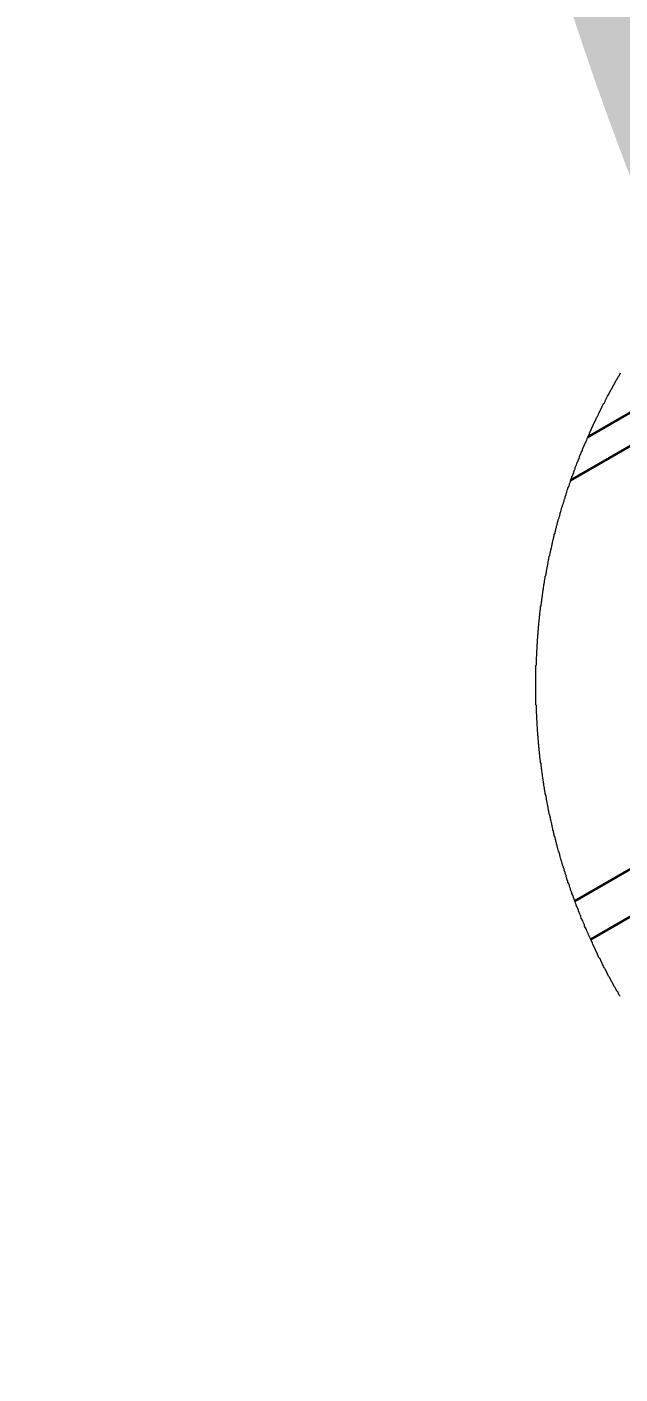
# Model space of a CAD drawing. Header units: feet. Extents: x -327 to 55127, y -2634 to 4121.
# Drawn here: x 53.74 to 62.43, y 31.11 to 50.85 of the extents above; entities that cross this region are included whole.
import ezdxf
from ezdxf.enums import TextEntityAlignment as Align

# ---------------------------------------------------------------- set-up
doc = ezdxf.new("R2018")
doc.units = ezdxf.units.FT
doc.header["$MEASUREMENT"] = 0
for name, color, linetype in [('G-ANNO-TEXT', 1, 'Continuous'), ('G-TEXT', 7, 'Continuous'), ('PDF_0', 7, 'Continuous')]:
    doc.layers.add(name, color=color, linetype=linetype)
doc.styles.get("Standard").update_dxf_attribs({"font": 'arial.ttf'})

# ---------------------------------------------------------------- blocks, each defined once
blk = doc.blocks.new('sub-title')
at = {"color": 153, "lineweight": 30, "flags": 106}
blk.add_attdef('SUB_TITLE', text='', height=0.1875, dxfattribs=at).set_placement((0, 0.1875), align=Align.MIDDLE_CENTER)

msp = doc.modelspace()

# ---------------------------------------------------------------- linework, layer by layer
at = {"layer": 'PDF_0', "lineweight": 35}
msp.add_lwpolyline([(61.957, 44.84), (66.759, 47.612)], dxfattribs=at)
at = {"layer": 'PDF_0', "color": 8, "lineweight": 35, "true_color": 0x7f7f7f}
for points in [[(61.704, 44.202), (67.017, 47.265)], [(61.768, 38.04), (70.175, 42.89)], [(62, 37.477), (66.39, 40.012)]]:
    msp.add_lwpolyline(points, dxfattribs=at)
at = {"layer": 'PDF_0', "lineweight": 18}
msp.add_lwpolyline([(62.432, 36.644), (62.426, 36.654), (62.416, 36.665), (62.405, 36.686), (62.4, 36.702), (62.395, 36.712), (62.384, 36.723), (62.358, 36.775), (62.347, 36.786), (62.321, 36.839), (62.316, 36.855), (62.305, 36.865), (62.274, 36.928), (62.263, 36.939), (62.247, 36.971), (62.242, 36.986), (62.216, 37.039), (62.205, 37.05), (62.195, 37.071), (62.189, 37.086), (62.147, 37.171), (62.142, 37.187), (62.137, 37.197), (62.126, 37.208), (62.105, 37.25), (62.1, 37.266), (62.068, 37.329), (62.063, 37.345), (62.031, 37.408), (62.026, 37.424), (62, 37.477), (62, 37.482), (61.994, 37.498), (61.968, 37.55), (61.963, 37.566), (61.942, 37.608), (61.936, 37.624), (61.91, 37.677), (61.91, 37.693), (61.889, 37.735), (61.884, 37.751), (61.862, 37.793), (61.857, 37.809), (61.857, 37.819), (61.841, 37.851), (61.836, 37.867), (61.82, 37.898), (61.82, 37.909), (61.815, 37.925), (61.794, 37.967), (61.789, 37.983), (61.789, 37.993), (61.778, 38.014), (61.773, 38.03), (61.768, 38.04), (61.768, 38.046), (61.762, 38.056), (61.757, 38.072), (61.747, 38.093), (61.747, 38.104), (61.741, 38.114), (61.736, 38.13), (61.725, 38.151), (61.725, 38.162), (61.72, 38.178), (61.704, 38.209), (61.704, 38.225), (61.689, 38.257), (61.689, 38.272), (61.673, 38.304), (61.667, 38.32), (61.667, 38.33), (61.657, 38.351), (61.652, 38.367), (61.652, 38.378), (61.641, 38.399), (61.641, 38.415), (61.625, 38.446), (61.625, 38.462), (61.609, 38.494), (61.609, 38.51), (61.599, 38.531), (61.599, 38.541), (61.594, 38.557), (61.588, 38.568), (61.588, 38.578), (61.583, 38.594), (61.578, 38.604), (61.578, 38.615), (61.573, 38.626), (61.567, 38.641), (61.562, 38.652), (61.562, 38.662), (61.557, 38.673), (61.551, 38.689), (61.551, 38.699), (61.546, 38.71), (61.546, 38.726), (61.536, 38.747), (61.536, 38.757), (61.53, 38.773), (61.525, 38.784), (61.525, 38.794), (61.52, 38.81), (61.515, 38.821), (61.515, 38.831), (61.509, 38.842), (61.509, 38.857), (61.499, 38.879), (61.499, 38.894), (61.488, 38.915), (61.488, 38.931), (61.483, 38.942), (61.483, 38.952), (61.478, 38.963), (61.478, 38.979), (61.467, 39), (61.467, 39.016), (61.462, 39.026), (61.462, 39.037), (61.457, 39.053), (61.457, 39.063), (61.446, 39.084), (61.446, 39.1), (61.441, 39.11), (61.441, 39.121), (61.436, 39.137), (61.436, 39.147), (61.43, 39.158), (61.43, 39.174), (61.425, 39.184), (61.425, 39.195), (61.42, 39.211), (61.414, 39.221), (61.414, 39.232), (61.409, 39.248), (61.409, 39.258), (61.404, 39.269), (61.404, 39.279), (61.399, 39.295), (61.399, 39.306), (61.393, 39.316), (61.393, 39.332), (61.388, 39.342), (61.388, 39.353), (61.383, 39.369), (61.383, 39.379), (61.378, 39.39), (61.378, 39.416), (61.372, 39.427), (61.372, 39.443), (61.367, 39.453), (61.367, 39.464), (61.362, 39.479), (61.362, 39.49), (61.356, 39.501), (61.356, 39.516), (61.351, 39.527), (61.351, 39.553), (61.346, 39.564), (61.346, 39.574), (61.341, 39.59), (61.341, 39.601), (61.335, 39.611), (61.335, 39.638), (61.33, 39.648), (61.33, 39.664), (61.325, 39.674), (61.325, 39.701), (61.32, 39.711), (61.32, 39.722), (61.314, 39.738), (61.314, 39.759), (61.309, 39.775), (61.309, 39.796), (61.304, 39.812), (61.304, 39.822), (61.298, 39.833), (61.298, 39.859), (61.293, 39.869), (61.293, 39.896), (61.288, 39.912), (61.288, 39.933), (61.283, 39.949), (61.283, 39.97), (61.277, 39.985), (61.277, 40.007), (61.272, 40.022), (61.272, 40.059), (61.267, 40.07), (61.267, 40.096), (61.262, 40.107), (61.262, 40.133), (61.256, 40.144), (61.256, 40.18), (61.251, 40.196), (61.251, 40.233), (61.246, 40.244), (61.246, 40.281), (61.241, 40.296), (61.241, 40.333), (61.235, 40.344), (61.235, 40.391), (61.23, 40.407), (61.23, 40.455), (61.225, 40.47), (61.225, 40.518), (61.219, 40.528), (61.219, 40.592), (61.214, 40.607), (61.214, 40.681), (61.209, 40.692), (61.209, 40.781), (61.204, 40.792), (61.204, 40.908), (61.198, 40.918), (61.198, 41.493), (61.204, 41.503), (61.204, 41.619), (61.209, 41.63), (61.209, 41.72), (61.214, 41.73), (61.214, 41.804), (61.219, 41.82), (61.219, 41.883), (61.225, 41.894), (61.225, 41.941), (61.23, 41.957), (61.23, 42.004), (61.235, 42.02), (61.235, 42.067), (61.241, 42.078), (61.241, 42.115), (61.246, 42.131), (61.246, 42.168), (61.251, 42.178), (61.251, 42.215), (61.256, 42.231), (61.256, 42.268), (61.262, 42.278), (61.262, 42.305), (61.267, 42.315), (61.267, 42.352), (61.272, 42.368), (61.272, 42.389), (61.277, 42.405), (61.277, 42.426), (61.283, 42.442), (61.283, 42.463), (61.288, 42.479), (61.288, 42.5), (61.293, 42.515), (61.293, 42.542), (61.298, 42.552), (61.298, 42.579), (61.304, 42.589), (61.304, 42.6), (61.309, 42.616), (61.309, 42.637), (61.314, 42.653), (61.314, 42.674), (61.32, 42.689), (61.32, 42.7), (61.325, 42.711), (61.325, 42.737), (61.33, 42.747), (61.33, 42.763), (61.335, 42.774), (61.335, 42.8), (61.341, 42.811), (61.341, 42.821), (61.346, 42.837), (61.346, 42.848), (61.351, 42.858), (61.351, 42.884), (61.356, 42.895), (61.356, 42.911), (61.362, 42.921), (61.362, 42.932), (61.367, 42.948), (61.367, 42.958), (61.372, 42.969), (61.372, 42.985), (61.378, 42.995), (61.378, 43.021), (61.383, 43.032), (61.383, 43.043), (61.388, 43.058), (61.388, 43.069), (61.393, 43.079), (61.393, 43.095), (61.399, 43.106), (61.399, 43.116), (61.404, 43.132), (61.404, 43.143), (61.409, 43.153), (61.409, 43.164), (61.414, 43.18), (61.414, 43.19), (61.42, 43.201), (61.425, 43.217), (61.425, 43.227), (61.43, 43.238), (61.43, 43.253), (61.436, 43.264), (61.436, 43.274), (61.441, 43.29), (61.441, 43.301), (61.446, 43.311), (61.446, 43.327), (61.457, 43.348), (61.457, 43.359), (61.462, 43.375), (61.462, 43.385), (61.467, 43.396), (61.467, 43.412), (61.478, 43.433), (61.478, 43.448), (61.483, 43.459), (61.483, 43.47), (61.488, 43.48), (61.488, 43.496), (61.499, 43.517), (61.499, 43.533), (61.509, 43.554), (61.509, 43.57), (61.515, 43.58), (61.515, 43.591), (61.52, 43.601), (61.525, 43.617), (61.525, 43.628), (61.53, 43.638), (61.536, 43.654), (61.536, 43.665), (61.546, 43.686), (61.546, 43.701), (61.551, 43.712), (61.551, 43.723), (61.557, 43.738), (61.562, 43.749), (61.562, 43.759), (61.567, 43.77), (61.573, 43.786), (61.573, 43.796), (61.583, 43.817), (61.588, 43.833), (61.588, 43.844), (61.594, 43.854), (61.599, 43.87), (61.599, 43.881), (61.609, 43.902), (61.609, 43.918), (61.625, 43.949), (61.625, 43.965), (61.641, 43.997), (61.641, 44.012), (61.652, 44.033), (61.652, 44.044), (61.657, 44.06), (61.667, 44.081), (61.667, 44.091), (61.673, 44.107), (61.689, 44.139), (61.689, 44.155), (61.704, 44.186), (61.704, 44.202), (61.715, 44.223), (61.72, 44.239), (61.725, 44.25), (61.725, 44.26), (61.731, 44.271), (61.736, 44.286), (61.752, 44.318), (61.752, 44.329), (61.757, 44.344), (61.773, 44.376), (61.773, 44.392), (61.794, 44.434), (61.799, 44.45), (61.804, 44.46), (61.804, 44.471), (61.81, 44.482), (61.815, 44.497), (61.836, 44.54), (61.836, 44.555), (61.857, 44.597), (61.862, 44.613), (61.878, 44.645), (61.878, 44.655), (61.884, 44.671), (61.91, 44.724), (61.915, 44.74), (61.936, 44.782), (61.942, 44.798), (61.947, 44.808), (61.947, 44.819), (61.957, 44.84), (61.963, 44.845), (61.978, 44.877), (61.984, 44.893), (61.984, 44.903), (62.005, 44.945), (62.01, 44.961), (62.036, 45.014), (62.042, 45.03), (62.073, 45.093), (62.079, 45.109), (62.089, 45.13), (62.1, 45.14), (62.115, 45.172), (62.121, 45.188), (62.158, 45.262), (62.163, 45.277), (62.189, 45.33), (62.2, 45.341), (62.21, 45.362), (62.216, 45.378), (62.247, 45.441), (62.258, 45.451), (62.268, 45.472), (62.274, 45.488), (62.295, 45.53), (62.305, 45.541), (62.337, 45.604), (62.347, 45.62), (62.374, 45.673), (62.384, 45.683), (62.405, 45.725), (62.416, 45.736), (62.437, 45.778)], dxfattribs=at)

# ---------------------------------------------------------------- block references
at = {"layer": 'G-TEXT'}
ref = msp.add_blockref('sub-title', (-251.219, 104.638), dxfattribs=dict(at, xscale=5.485316049832718, yscale=5.485316049832718, zscale=5.485316049832718))
lines = msp.add_mtext('{\\LTYPICAL 54-MODULE SHORT TRACKER  WIRING DETAIL}', dxfattribs={"layer": 'G-ANNO-TEXT', "insert": (-221.258, 117.134), "char_height": 92.11239, "attachment_point": 1})
ref.add_attrib('SUB_TITLE', '', (-221.258, 117.134), dxfattribs={"flags": 104}).embed_mtext(lines)

doc.saveas('drawing.dxf')
